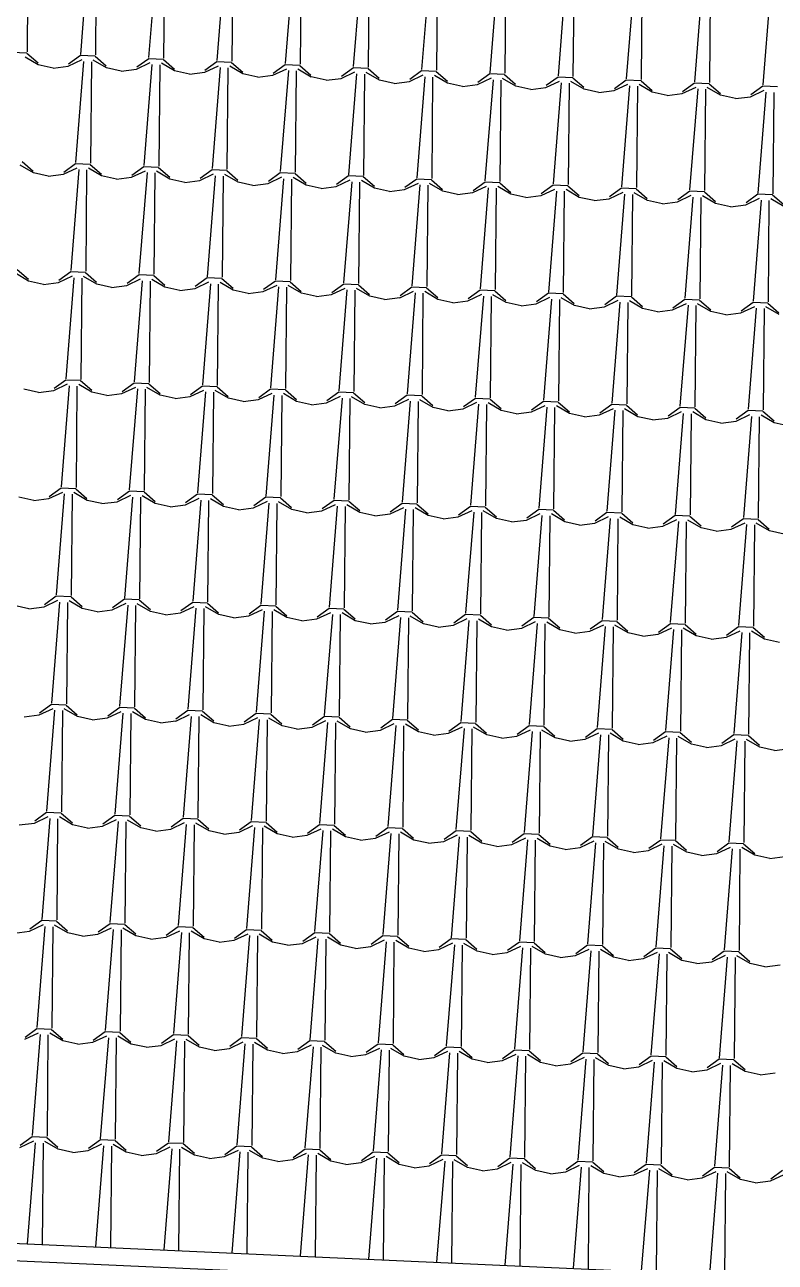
# Model space of a CAD drawing. Extents: x 1037 to 14540, y 1034 to 18285.
# Drawn here: x 8945.7 to 9209.4, y 1618.3 to 2052.8 of the extents above; entities that cross this region are included whole.
import ezdxf

# ---------------------------------------------------------------- set-up
doc = ezdxf.new("R2010")
doc.units = 0
doc.header["$LTSCALE"] = 100
doc.header["$MEASUREMENT"] = 0
doc.layers.get('0').update_dxf_attribs({"color": 240, "linetype": 'CONTINUOUS'})
doc.layers.add('proiezioni', color=252, linetype='CONTINUOUS')
doc.layers.add('retini copertura', color=32, linetype='CONTINUOUS')

# ---------------------------------------------------------------- blocks, each defined once
blk = doc.blocks.new('*X1854')
at = {"color": 0}
for p, q in [((36.0745, 20.775), (36.0711, 20.4193)), ((36.2867, 20.7653), (36.2583, 20.4107)), ((36.3143, 20.7643), (36.3109, 20.4086)), ((36.5264, 20.7546), (36.4981, 20.4)), ((36.554, 20.7535), (36.5506, 20.3978)), ((36.7662, 20.7439), (36.7378, 20.3893)), ((36.7938, 20.7428), (36.7904, 20.3871)), ((37.0059, 20.7332), (36.9776, 20.3786)), ((37.0336, 20.7321), (37.0301, 20.3764)), ((37.2457, 20.7225), (37.2173, 20.3679)), ((37.2733, 20.7214), (37.2699, 20.3656)), ((37.4855, 20.7117), (37.4571, 20.3571)), ((37.5131, 20.7106), (37.5096, 20.3549)), ((37.7252, 20.701), (37.6969, 20.3464)), ((37.7528, 20.6999), (37.7494, 20.3442)), ((37.965, 20.6903), (37.9366, 20.3357)), ((37.9926, 20.6892), (37.9892, 20.3334)), ((38.2047, 20.6796), (38.1764, 20.325)), ((38.2323, 20.6784), (38.2289, 20.3227)), ((38.4445, 20.6688), (38.4161, 20.3142)), ((38.4721, 20.6677), (38.4687, 20.312)), ((38.6842, 20.6581), (38.6559, 20.3035)), ((36.0704, 20.4147), (36.0188, 20.417)), ((36.11, 20.3741), (36.0637, 20.4013)), ((36.0704, 20.4147), (36.1095, 20.3808)), ((36.2155, 20.3694), (36.264, 20.3923)), ((36.2585, 20.4063), (36.2166, 20.376)), ((36.2697, 20.3857), (36.2413, 20.0311)), ((36.3102, 20.4039), (36.2585, 20.4063)), ((36.2973, 20.3847), (36.2939, 20.0289)), ((36.3497, 20.3634), (36.3034, 20.3905)), ((36.3102, 20.404), (36.3493, 20.3701)), ((36.4553, 20.3587), (36.5038, 20.3816)), ((36.4983, 20.3955), (36.4563, 20.3653)), ((36.5499, 20.3932), (36.4983, 20.3955)), ((36.5895, 20.3527), (36.5432, 20.3798)), ((36.5499, 20.3932), (36.589, 20.3593)), ((36.738, 20.3848), (36.6961, 20.3546)), ((36.7897, 20.3825), (36.738, 20.3848)), ((36.7897, 20.3825), (36.8288, 20.3486)), ((36.1623, 20.3625), (36.11, 20.3742)), ((36.1623, 20.3625), (36.2155, 20.3695)), ((36.4021, 20.3518), (36.3497, 20.3634)), ((36.4021, 20.3518), (36.4553, 20.3587)), ((36.5094, 20.375), (36.4811, 20.0204)), ((36.5371, 20.3739), (36.5336, 20.0182)), ((36.6418, 20.3411), (36.5895, 20.3527)), ((36.6418, 20.3411), (36.695, 20.348)), ((36.695, 20.348), (36.7435, 20.3708)), ((36.7492, 20.3643), (36.7208, 20.0097)), ((36.7768, 20.3632), (36.7734, 20.0075)), ((36.8292, 20.3419), (36.783, 20.3691)), ((36.8816, 20.3303), (36.8293, 20.342)), ((36.8816, 20.3303), (36.9348, 20.3373)), ((36.9348, 20.3372), (36.9833, 20.3601)), ((36.9778, 20.3741), (36.9358, 20.3438)), ((36.989, 20.3536), (36.9606, 19.999)), ((37.0295, 20.3718), (36.9778, 20.3741)), ((37.0166, 20.3525), (37.0131, 19.9967)), ((37.069, 20.3312), (37.0227, 20.3583)), ((37.0295, 20.3718), (37.0685, 20.3379)), ((37.1746, 20.3265), (37.2231, 20.3494)), ((37.2175, 20.3634), (37.1756, 20.3331)), ((37.2287, 20.3428), (37.2004, 19.9882)), ((37.2692, 20.361), (37.2176, 20.3634)), ((37.2563, 20.3417), (37.2529, 19.986)), ((37.3088, 20.3205), (37.2625, 20.3476)), ((37.2692, 20.361), (37.3083, 20.3272)), ((37.4143, 20.3158), (37.4628, 20.3387)), ((37.4573, 20.3526), (37.4154, 20.3224)), ((37.509, 20.3503), (37.4573, 20.3526)), ((37.5485, 20.3098), (37.5022, 20.3369)), ((37.509, 20.3503), (37.5481, 20.3164)), ((37.6971, 20.3419), (37.6551, 20.3116)), ((37.7487, 20.3396), (37.6971, 20.3419)), ((37.7487, 20.3396), (37.7878, 20.3057)), ((37.1214, 20.3196), (37.069, 20.3313)), ((37.1214, 20.3196), (37.1745, 20.3265)), ((37.3611, 20.3089), (37.3088, 20.3205)), ((37.3611, 20.3089), (37.4143, 20.3158)), ((37.4685, 20.3321), (37.4401, 19.9775)), ((37.4961, 20.331), (37.4927, 19.9753)), ((37.6009, 20.2982), (37.5485, 20.3098)), ((37.6009, 20.2982), (37.6541, 20.3051)), ((37.6541, 20.305), (37.7026, 20.3279)), ((37.7082, 20.3214), (37.6799, 19.9668)), ((37.7358, 20.3203), (37.7324, 19.9646)), ((37.7883, 20.299), (37.742, 20.3262)), ((37.8406, 20.2874), (37.7883, 20.2991)), ((37.8406, 20.2874), (37.8938, 20.2944)), ((37.8938, 20.2943), (37.9423, 20.3172)), ((37.9368, 20.3312), (37.8949, 20.3009)), ((37.948, 20.3107), (37.9196, 19.9561)), ((37.9885, 20.3289), (37.9368, 20.3312)), ((37.9756, 20.3095), (37.9722, 19.9538)), ((38.028, 20.2883), (37.9818, 20.3154)), ((37.9885, 20.3289), (38.0276, 20.295)), ((38.1336, 20.2836), (38.1821, 20.3065)), ((38.1766, 20.3204), (38.1346, 20.2902)), ((38.1877, 20.2999), (38.1594, 19.9453)), ((38.2283, 20.3181), (38.1766, 20.3204)), ((38.2154, 20.2988), (38.2119, 19.9431)), ((38.2678, 20.2776), (38.2215, 20.3047)), ((38.2283, 20.3181), (38.2673, 20.2843)), ((38.3734, 20.2729), (38.4219, 20.2958)), ((38.4163, 20.3097), (38.3744, 20.2795)), ((38.468, 20.3074), (38.4164, 20.3097)), ((38.5076, 20.2669), (38.4613, 20.294)), ((38.468, 20.3074), (38.5071, 20.2735)), ((38.6561, 20.299), (38.6142, 20.2687)), ((38.7078, 20.2967), (38.6561, 20.299)), ((38.0804, 20.2767), (38.0281, 20.2883)), ((38.0804, 20.2767), (38.1336, 20.2836)), ((38.3202, 20.266), (38.2678, 20.2776)), ((38.3202, 20.266), (38.3733, 20.2729)), ((38.4275, 20.2892), (38.3992, 19.9346)), ((38.4551, 20.2881), (38.4517, 19.9324)), ((38.5599, 20.2552), (38.5076, 20.2669)), ((38.5599, 20.2553), (38.6131, 20.2622)), ((38.6131, 20.2621), (38.6616, 20.285)), ((38.6673, 20.2785), (38.6389, 19.9239)), ((38.6949, 20.2773), (38.6915, 19.9216)), ((36.0534, 20.0351), (36.0925, 20.0012)), ((36.093, 19.9945), (36.0467, 20.0216)), ((36.1453, 19.9829), (36.093, 19.9945)), ((36.1453, 19.9829), (36.1985, 19.9898)), ((36.1985, 19.9898), (36.247, 20.0127)), ((36.2415, 20.0266), (36.1996, 19.9964)), ((36.2527, 20.0061), (36.2243, 19.6515)), ((36.2932, 20.0243), (36.2415, 20.0266)), ((36.2803, 20.005), (36.2769, 19.6493)), ((36.3327, 19.9838), (36.2865, 20.0109)), ((36.2932, 20.0243), (36.3323, 19.9904)), ((36.4383, 19.9791), (36.4868, 20.002)), ((36.4813, 20.0159), (36.4393, 19.9857)), ((36.4925, 19.9954), (36.4641, 19.6408)), ((36.533, 20.0136), (36.4813, 20.0159)), ((36.5201, 19.9943), (36.5166, 19.6386)), ((36.5725, 19.9731), (36.5262, 20.0002)), ((36.533, 20.0136), (36.572, 19.9797)), ((36.6781, 19.9683), (36.7266, 19.9912)), ((36.721, 20.0052), (36.6791, 19.9749)), ((36.7727, 20.0029), (36.721, 20.0052)), ((36.8123, 19.9623), (36.766, 19.9895)), ((36.7727, 20.0029), (36.8118, 19.969)), ((36.9608, 19.9945), (36.9189, 19.9642)), ((37.0125, 19.9921), (36.9608, 19.9945)), ((37.0125, 19.9921), (37.0516, 19.9583)), ((36.3851, 19.9722), (36.3327, 19.9838)), ((36.3851, 19.9722), (36.4383, 19.9791)), ((36.6249, 19.9614), (36.5725, 19.9731)), ((36.6249, 19.9614), (36.678, 19.9684)), ((36.7322, 19.9847), (36.7039, 19.6301)), ((36.7598, 19.9836), (36.7564, 19.6279)), ((36.8646, 19.9507), (36.8123, 19.9624)), ((36.8646, 19.9507), (36.9178, 19.9576)), ((36.9178, 19.9576), (36.9663, 19.9805)), ((36.972, 19.9739), (36.9436, 19.6193)), ((36.9996, 19.9728), (36.9962, 19.6171)), ((37.052, 19.9516), (37.0057, 19.9787)), ((37.1044, 19.94), (37.052, 19.9516)), ((37.1044, 19.94), (37.1576, 19.9469)), ((37.1576, 19.9469), (37.2061, 19.9698)), ((37.2006, 19.9837), (37.1586, 19.9535)), ((37.2117, 19.9632), (37.1834, 19.6086)), ((37.2522, 19.9814), (37.2006, 19.9837)), ((37.2393, 19.9621), (37.2359, 19.6064)), ((37.2918, 19.9409), (37.2455, 19.968)), ((37.2522, 19.9814), (37.2913, 19.9475)), ((37.3973, 19.9362), (37.4458, 19.959)), ((37.4403, 19.973), (37.3984, 19.9428)), ((37.4515, 19.9525), (37.4231, 19.5979)), ((37.492, 19.9707), (37.4403, 19.973)), ((37.4791, 19.9514), (37.4757, 19.5957)), ((37.5315, 19.9301), (37.4853, 19.9573)), ((37.492, 19.9707), (37.5311, 19.9368)), ((37.6371, 19.9254), (37.6856, 19.9483)), ((37.6801, 19.9623), (37.6381, 19.932)), ((37.7318, 19.96), (37.6801, 19.9623)), ((37.7713, 19.9194), (37.725, 19.9465)), ((37.7318, 19.96), (37.7708, 19.9261)), ((37.9198, 19.9516), (37.8779, 19.9213)), ((37.9715, 19.9492), (37.9198, 19.9515)), ((37.9715, 19.9492), (38.0106, 19.9154)), ((37.3441, 19.9293), (37.2918, 19.9409)), ((37.3441, 19.9293), (37.3973, 19.9362)), ((37.5839, 19.9185), (37.5315, 19.9302)), ((37.5839, 19.9185), (37.6371, 19.9255)), ((37.6912, 19.9418), (37.6629, 19.5872)), ((37.7189, 19.9406), (37.7154, 19.5849)), ((37.8237, 19.9078), (37.7713, 19.9195)), ((37.8237, 19.9078), (37.8768, 19.9147)), ((37.8769, 19.9147), (37.9254, 19.9376)), ((37.931, 19.931), (37.9027, 19.5764)), ((37.9586, 19.9299), (37.9552, 19.5742)), ((38.0111, 19.9087), (37.9648, 19.9358)), ((38.0634, 19.8971), (38.0111, 19.9087)), ((38.0634, 19.8971), (38.1166, 19.904)), ((38.1166, 19.904), (38.1651, 19.9269)), ((38.1596, 19.9408), (38.1177, 19.9106)), ((38.1708, 19.9203), (38.1424, 19.5657)), ((38.2113, 19.9385), (38.1596, 19.9408)), ((38.1984, 19.9192), (38.1949, 19.5635)), ((38.2508, 19.898), (38.2045, 19.9251)), ((38.2113, 19.9385), (38.2504, 19.9046)), ((38.3564, 19.8932), (38.4049, 19.9161)), ((38.3994, 19.9301), (38.3574, 19.8998)), ((38.4105, 19.9096), (38.3822, 19.555)), ((38.451, 19.9278), (38.3994, 19.9301)), ((38.4381, 19.9084), (38.4347, 19.5527)), ((38.4906, 19.8872), (38.4443, 19.9144)), ((38.451, 19.9278), (38.4901, 19.8939)), ((38.5961, 19.8825), (38.6446, 19.9054)), ((38.6391, 19.9194), (38.5972, 19.8891)), ((38.6908, 19.9171), (38.6391, 19.9194)), ((38.7303, 19.8765), (38.6841, 19.9036)), ((38.6908, 19.9171), (38.7299, 19.8832)), ((38.3032, 19.8864), (38.2508, 19.898)), ((38.3032, 19.8864), (38.3564, 19.8933)), ((38.5429, 19.8756), (38.4906, 19.8873)), ((38.5429, 19.8756), (38.5961, 19.8825)), ((38.6503, 19.8989), (38.6219, 19.5443)), ((38.6779, 19.8977), (38.6745, 19.542)), ((36.076, 19.6149), (36.0297, 19.642)), ((36.0365, 19.6554), (36.0755, 19.6216)), ((36.2245, 19.647), (36.1826, 19.6168)), ((36.2762, 19.6447), (36.2245, 19.647)), ((36.2762, 19.6447), (36.3153, 19.6108)), ((36.1284, 19.6033), (36.076, 19.6149)), ((36.1283, 19.6033), (36.1815, 19.6102)), ((36.1815, 19.6102), (36.2301, 19.6331)), ((36.2357, 19.6265), (36.2074, 19.2719)), ((36.2633, 19.6254), (36.2599, 19.2697)), ((36.3157, 19.6042), (36.2695, 19.6313)), ((36.3681, 19.5925), (36.3158, 19.6042)), ((36.3681, 19.5926), (36.4213, 19.5995)), ((36.4213, 19.5994), (36.4698, 19.6223)), ((36.4643, 19.6363), (36.4223, 19.606)), ((36.4755, 19.6158), (36.4471, 19.2612)), ((36.516, 19.634), (36.4643, 19.6363)), ((36.5031, 19.6147), (36.4997, 19.259)), ((36.5555, 19.5934), (36.5092, 19.6206)), ((36.516, 19.634), (36.555, 19.6001)), ((36.6611, 19.5887), (36.7096, 19.6116)), ((36.7041, 19.6256), (36.6621, 19.5953)), ((36.7152, 19.605), (36.6869, 19.2504)), ((36.7557, 19.6233), (36.7041, 19.6256)), ((36.7428, 19.604), (36.7394, 19.2482)), ((36.7953, 19.5827), (36.749, 19.6098)), ((36.7557, 19.6233), (36.7948, 19.5894)), ((36.9008, 19.578), (36.9493, 19.6009)), ((36.9438, 19.6148), (36.9019, 19.5846)), ((36.9955, 19.6125), (36.9438, 19.6148)), ((37.035, 19.572), (36.9888, 19.5991)), ((36.9955, 19.6125), (37.0346, 19.5786)), ((37.1836, 19.6041), (37.1416, 19.5739)), ((37.2352, 19.6018), (37.1836, 19.6041)), ((37.2353, 19.6018), (37.2743, 19.5679)), ((36.6079, 19.5818), (36.5555, 19.5935)), ((36.6079, 19.5818), (36.6611, 19.5887)), ((36.8476, 19.5711), (36.7953, 19.5827)), ((36.8476, 19.5711), (36.9008, 19.578)), ((36.955, 19.5943), (36.9266, 19.2397)), ((36.9826, 19.5932), (36.9792, 19.2375)), ((37.0874, 19.5604), (37.035, 19.572)), ((37.0874, 19.5604), (37.1406, 19.5673)), ((37.1406, 19.5673), (37.1891, 19.5901)), ((37.1947, 19.5836), (37.1664, 19.229)), ((37.2224, 19.5825), (37.2189, 19.2268)), ((37.2748, 19.5613), (37.2285, 19.5884)), ((37.3272, 19.5496), (37.2748, 19.5613)), ((37.3271, 19.5496), (37.3803, 19.5566)), ((37.3803, 19.5565), (37.4289, 19.5794)), ((37.4233, 19.5934), (37.3814, 19.5631)), ((37.4345, 19.5729), (37.4061, 19.2183)), ((37.475, 19.5911), (37.4233, 19.5934)), ((37.4621, 19.5718), (37.4587, 19.216)), ((37.5145, 19.5505), (37.4683, 19.5777)), ((37.475, 19.5911), (37.5141, 19.5572)), ((37.6201, 19.5458), (37.6686, 19.5687)), ((37.6631, 19.5827), (37.6212, 19.5524)), ((37.6743, 19.5621), (37.6459, 19.2075)), ((37.7148, 19.5803), (37.6631, 19.5827)), ((37.7019, 19.561), (37.6984, 19.2053)), ((37.7543, 19.5398), (37.708, 19.5669)), ((37.7148, 19.5803), (37.7538, 19.5465)), ((37.8599, 19.5351), (37.9084, 19.558)), ((37.9029, 19.5719), (37.8609, 19.5417)), ((37.9545, 19.5696), (37.9029, 19.5719)), ((37.9941, 19.5291), (37.9478, 19.5562)), ((37.9545, 19.5696), (37.9936, 19.5357)), ((38.1426, 19.5612), (38.1007, 19.5309)), ((38.1943, 19.5589), (38.1426, 19.5612)), ((38.1943, 19.5589), (38.2334, 19.525)), ((37.5669, 19.5389), (37.5146, 19.5506)), ((37.5669, 19.5389), (37.6201, 19.5458)), ((37.8067, 19.5282), (37.7543, 19.5398)), ((37.8067, 19.5282), (37.8599, 19.5351)), ((37.914, 19.5514), (37.8857, 19.1968)), ((37.9416, 19.5503), (37.9382, 19.1946)), ((38.0464, 19.5175), (37.9941, 19.5291)), ((38.0464, 19.5175), (38.0996, 19.5244)), ((38.0996, 19.5243), (38.1481, 19.5472)), ((38.1538, 19.5407), (38.1254, 19.1861)), ((38.1814, 19.5396), (38.178, 19.1838)), ((38.2338, 19.5183), (38.1876, 19.5455)), ((38.2862, 19.5067), (38.2338, 19.5184)), ((38.2862, 19.5067), (38.3394, 19.5137)), ((38.3394, 19.5136), (38.3879, 19.5365)), ((38.3824, 19.5505), (38.3404, 19.5202)), ((38.3935, 19.53), (38.3652, 19.1754)), ((38.4341, 19.5482), (38.3824, 19.5505)), ((38.4212, 19.5288), (38.4177, 19.1731)), ((38.4736, 19.5076), (38.4273, 19.5347)), ((38.4341, 19.5482), (38.4731, 19.5143)), ((38.5791, 19.5029), (38.6277, 19.5258)), ((38.6221, 19.5398), (38.5802, 19.5095)), ((38.6333, 19.5193), (38.6049, 19.1647)), ((38.6738, 19.5374), (38.6221, 19.5397)), ((38.6609, 19.5181), (38.6575, 19.1624)), ((38.7133, 19.4969), (38.6671, 19.524)), ((38.6738, 19.5374), (38.7129, 19.5036)), ((38.526, 19.496), (38.4736, 19.5076)), ((38.5259, 19.496), (38.5791, 19.5029)), ((36.1646, 19.2305), (36.2131, 19.2534)), ((36.2075, 19.2674), (36.1656, 19.2371)), ((36.2592, 19.2651), (36.2076, 19.2674)), ((36.2988, 19.2245), (36.2525, 19.2517)), ((36.2592, 19.2651), (36.2983, 19.2312)), ((36.4473, 19.2567), (36.4054, 19.2264)), ((36.499, 19.2544), (36.4473, 19.2567)), ((36.499, 19.2544), (36.5381, 19.2205)), ((36.1114, 19.2236), (36.059, 19.2353)), ((36.1114, 19.2237), (36.1645, 19.2306)), ((36.2187, 19.2469), (36.1904, 18.8923)), ((36.2463, 19.2458), (36.2429, 18.8901)), ((36.3511, 19.2129), (36.2988, 19.2246)), ((36.3511, 19.2129), (36.4043, 19.2199)), ((36.4043, 19.2198), (36.4528, 19.2427)), ((36.4585, 19.2361), (36.4301, 18.8815)), ((36.4861, 19.2351), (36.4827, 18.8794)), ((36.5385, 19.2138), (36.4923, 19.2409)), ((36.5909, 19.2022), (36.5385, 19.2138)), ((36.5909, 19.2022), (36.6441, 19.2091)), ((36.6441, 19.2091), (36.6926, 19.232)), ((36.6871, 19.246), (36.6451, 19.2157)), ((36.6982, 19.2254), (36.6699, 18.8708)), ((36.7387, 19.2436), (36.6871, 19.2459)), ((36.7259, 19.2243), (36.7224, 18.8686)), ((36.7783, 19.2031), (36.732, 19.2302)), ((36.7387, 19.2436), (36.7778, 19.2098)), ((36.8838, 19.1984), (36.9323, 19.2213)), ((36.9268, 19.2352), (36.8849, 19.205)), ((36.938, 19.2147), (36.9096, 18.8601)), ((36.9785, 19.2329), (36.9268, 19.2352)), ((36.9656, 19.2136), (36.9622, 18.8579)), ((37.018, 19.1924), (36.9718, 19.2195)), ((36.9785, 19.2329), (37.0176, 19.199)), ((37.1236, 19.1876), (37.1721, 19.2105)), ((37.1666, 19.2245), (37.1246, 19.1942)), ((37.1778, 19.204), (37.1494, 18.8494)), ((37.2183, 19.2222), (37.1666, 19.2245)), ((37.2578, 19.1816), (37.2115, 19.2088)), ((37.2183, 19.2222), (37.2573, 19.1883)), ((37.4064, 19.2138), (37.3644, 19.1835)), ((37.458, 19.2115), (37.4064, 19.2138)), ((37.458, 19.2115), (37.4971, 19.1776)), ((36.8306, 19.1915), (36.7783, 19.2031)), ((36.8306, 19.1915), (36.8838, 19.1984)), ((37.0704, 19.1807), (37.0181, 19.1924)), ((37.0704, 19.1807), (37.1236, 19.1877)), ((37.2054, 19.2029), (37.2019, 18.8472)), ((37.3102, 19.17), (37.2578, 19.1817)), ((37.3102, 19.17), (37.3633, 19.1769)), ((37.3634, 19.1769), (37.4119, 19.1998)), ((37.4175, 19.1932), (37.3892, 18.8387)), ((37.4451, 19.1921), (37.4417, 18.8364)), ((37.4976, 19.1709), (37.4513, 19.198)), ((37.5499, 19.1593), (37.4976, 19.1709)), ((37.5499, 19.1593), (37.6031, 19.1662)), ((37.6031, 19.1662), (37.6516, 19.1891)), ((37.6461, 19.203), (37.6042, 19.1728)), ((37.6573, 19.1825), (37.6289, 18.8279)), ((37.6978, 19.2007), (37.6461, 19.203)), ((37.6849, 19.1814), (37.6815, 18.8257)), ((37.7373, 19.1602), (37.6911, 19.1873)), ((37.6978, 19.2007), (37.7369, 19.1668)), ((37.8429, 19.1555), (37.8914, 19.1783)), ((37.8859, 19.1923), (37.8439, 19.1621)), ((37.897, 19.1718), (37.8687, 18.8172)), ((37.9375, 19.19), (37.8859, 19.1923)), ((37.9247, 19.1707), (37.9212, 18.815)), ((37.9771, 19.1494), (37.9308, 19.1766)), ((37.9375, 19.19), (37.9766, 19.1561)), ((38.0826, 19.1447), (38.1311, 19.1676)), ((38.1256, 19.1816), (38.0837, 19.1513)), ((38.1368, 19.1611), (38.1084, 18.8065)), ((38.1773, 19.1793), (38.1256, 19.1816)), ((38.2168, 19.1387), (38.1706, 19.1659)), ((38.1773, 19.1793), (38.2164, 19.1454)), ((38.3654, 19.1709), (38.3234, 19.1406)), ((38.4171, 19.1685), (38.3654, 19.1709)), ((38.4171, 19.1685), (38.4561, 19.1347)), ((37.7897, 19.1486), (37.7373, 19.1602)), ((37.7897, 19.1486), (37.8429, 19.1555)), ((38.0295, 19.1378), (37.9771, 19.1495)), ((38.0294, 19.1378), (38.0826, 19.1448)), ((38.1644, 19.1599), (38.161, 18.8042)), ((38.2692, 19.1271), (38.2169, 19.1387)), ((38.2692, 19.1271), (38.3224, 19.134)), ((38.3224, 19.134), (38.3709, 19.1569)), ((38.3765, 19.1504), (38.3482, 18.7958)), ((38.4042, 19.1492), (38.4007, 18.7935)), ((38.4566, 19.128), (38.4103, 19.1551)), ((38.509, 19.1164), (38.4566, 19.128)), ((38.509, 19.1164), (38.5621, 19.1233)), ((38.5622, 19.1233), (38.6107, 19.1462)), ((38.6052, 19.1601), (38.5632, 19.1299)), ((38.6163, 19.1396), (38.588, 18.785)), ((38.6568, 19.1578), (38.6052, 19.1601)), ((38.6439, 19.1385), (38.6405, 18.7828)), ((38.6964, 19.1173), (38.6501, 19.1444)), ((38.6568, 19.1578), (38.6959, 19.1239)), ((38.7487, 19.1056), (38.6964, 19.1173)), ((36.1476, 18.8509), (36.1961, 18.8738)), ((36.1906, 18.8878), (36.1486, 18.8575)), ((36.2017, 18.8672), (36.1734, 18.5126)), ((36.2422, 18.8855), (36.1906, 18.8878)), ((36.2294, 18.8662), (36.2259, 18.5105)), ((36.2818, 18.8449), (36.2355, 18.8721)), ((36.2422, 18.8855), (36.2813, 18.8516)), ((36.3873, 18.8402), (36.4358, 18.8631)), ((36.4303, 18.8771), (36.3884, 18.8468)), ((36.4415, 18.8565), (36.4131, 18.5019)), ((36.482, 18.8747), (36.4303, 18.8771)), ((36.5215, 18.8342), (36.4753, 18.8613)), ((36.482, 18.8747), (36.5211, 18.8409)), ((36.6701, 18.8663), (36.6281, 18.8361)), ((36.7218, 18.864), (36.6701, 18.8663)), ((36.7218, 18.864), (36.7608, 18.8301)), ((36.0944, 18.844), (36.042, 18.8557)), ((36.0944, 18.844), (36.1476, 18.851)), ((36.3341, 18.8333), (36.2818, 18.8449)), ((36.3341, 18.8333), (36.3873, 18.8402)), ((36.4691, 18.8555), (36.4657, 18.4997)), ((36.5739, 18.8226), (36.5215, 18.8342)), ((36.5739, 18.8226), (36.6271, 18.8295)), ((36.6271, 18.8295), (36.6756, 18.8524)), ((36.6813, 18.8458), (36.6529, 18.4912)), ((36.7089, 18.8447), (36.7054, 18.489)), ((36.7613, 18.8235), (36.715, 18.8506)), ((36.8137, 18.8118), (36.7613, 18.8235)), ((36.8137, 18.8119), (36.8668, 18.8188)), ((36.8669, 18.8187), (36.9154, 18.8416)), ((36.9098, 18.8556), (36.8679, 18.8253)), ((36.921, 18.8351), (36.8927, 18.4805)), ((36.9615, 18.8533), (36.9099, 18.8556)), ((36.9486, 18.834), (36.9452, 18.4783)), ((37.0011, 18.8127), (36.9548, 18.8399)), ((36.9615, 18.8533), (37.0006, 18.8194)), ((37.1066, 18.808), (37.1551, 18.8309)), ((37.1496, 18.8449), (37.1077, 18.8146)), ((37.1608, 18.8244), (37.1324, 18.4698)), ((37.2013, 18.8426), (37.1496, 18.8449)), ((37.1884, 18.8233), (37.185, 18.4675)), ((37.2408, 18.802), (37.1946, 18.8291)), ((37.2013, 18.8426), (37.2404, 18.8087)), ((37.3464, 18.7973), (37.3949, 18.8202)), ((37.3894, 18.8341), (37.3474, 18.8039)), ((37.4005, 18.8136), (37.3722, 18.459)), ((37.441, 18.8318), (37.3894, 18.8341)), ((37.4806, 18.7913), (37.4343, 18.8184)), ((37.441, 18.8318), (37.4801, 18.7979)), ((37.6291, 18.8234), (37.5872, 18.7932)), ((37.6808, 18.8211), (37.6291, 18.8234)), ((37.6808, 18.8211), (37.7199, 18.7872)), ((37.0534, 18.8011), (37.0011, 18.8128)), ((37.0534, 18.8011), (37.1066, 18.808)), ((37.2932, 18.7904), (37.2408, 18.802)), ((37.2932, 18.7904), (37.3464, 18.7973)), ((37.4281, 18.8125), (37.4247, 18.4568)), ((37.5329, 18.7797), (37.4806, 18.7913)), ((37.5329, 18.7797), (37.5861, 18.7866)), ((37.5861, 18.7866), (37.6346, 18.8095)), ((37.6403, 18.8029), (37.6119, 18.4483)), ((37.6679, 18.8018), (37.6645, 18.4461)), ((37.7203, 18.7806), (37.6741, 18.8077)), ((37.7727, 18.7689), (37.7203, 18.7806)), ((37.7727, 18.7689), (37.8259, 18.7759)), ((37.8259, 18.7758), (37.8744, 18.7987)), ((37.8689, 18.8127), (37.8269, 18.7824)), ((37.88, 18.7922), (37.8517, 18.4376)), ((37.9206, 18.8104), (37.8689, 18.8127)), ((37.9077, 18.7911), (37.9042, 18.4353)), ((37.9601, 18.7698), (37.9138, 18.797)), ((37.9206, 18.8104), (37.9596, 18.7765)), ((38.0125, 18.7582), (37.9601, 18.7699)), ((38.0657, 18.7651), (38.1142, 18.788)), ((38.1086, 18.802), (38.0667, 18.7717)), ((38.1198, 18.7815), (38.0915, 18.4269)), ((38.1603, 18.7996), (38.1087, 18.802)), ((38.1474, 18.7803), (38.144, 18.4246)), ((38.1999, 18.7591), (38.1536, 18.7862)), ((38.1603, 18.7997), (38.1994, 18.7658)), ((38.3054, 18.7544), (38.3539, 18.7773)), ((38.3484, 18.7912), (38.3065, 18.761)), ((38.3596, 18.7707), (38.3312, 18.4161)), ((38.4001, 18.7889), (38.3484, 18.7912)), ((38.3872, 18.7696), (38.3838, 18.4139)), ((38.4396, 18.7484), (38.3933, 18.7755)), ((38.4001, 18.7889), (38.4392, 18.755)), ((38.5882, 18.7805), (38.5462, 18.7503)), ((38.6398, 18.7782), (38.5882, 18.7805)), ((38.6398, 18.7782), (38.6789, 18.7443)), ((38.0125, 18.7582), (38.0656, 18.7651)), ((38.2522, 18.7475), (38.1999, 18.7591)), ((38.2522, 18.7475), (38.3054, 18.7544)), ((38.492, 18.7368), (38.4396, 18.7484)), ((38.492, 18.7368), (38.5452, 18.7437)), ((38.5452, 18.7437), (38.5937, 18.7665)), ((38.5993, 18.76), (38.571, 18.4054)), ((38.6269, 18.7589), (38.6235, 18.4031)), ((38.6794, 18.7376), (38.6331, 18.7648)), ((38.7317, 18.726), (38.6794, 18.7377)), ((36.0774, 18.4644), (36.025, 18.476)), ((36.0774, 18.4644), (36.1306, 18.4713)), ((36.1306, 18.4713), (36.1791, 18.4942)), ((36.1736, 18.5082), (36.1316, 18.4779)), ((36.1848, 18.4876), (36.1564, 18.133)), ((36.2253, 18.5058), (36.1736, 18.5082)), ((36.2124, 18.4866), (36.2089, 18.1308)), ((36.2648, 18.4653), (36.2185, 18.4924)), ((36.2253, 18.5058), (36.2643, 18.472)), ((36.3172, 18.4537), (36.2648, 18.4653)), ((36.3703, 18.4606), (36.4189, 18.4835)), ((36.4133, 18.4974), (36.3714, 18.4672)), ((36.4245, 18.4769), (36.3962, 18.1223)), ((36.465, 18.4951), (36.4133, 18.4974)), ((36.4521, 18.4758), (36.4487, 18.1201)), ((36.5046, 18.4546), (36.4583, 18.4817)), ((36.465, 18.4951), (36.5041, 18.4612)), ((36.6101, 18.4499), (36.6586, 18.4727)), ((36.6531, 18.4867), (36.6112, 18.4565)), ((36.6643, 18.4662), (36.6359, 18.1116)), ((36.7048, 18.4844), (36.6531, 18.4867)), ((36.7443, 18.4438), (36.698, 18.471)), ((36.7048, 18.4844), (36.7439, 18.4505)), ((36.8929, 18.476), (36.8509, 18.4457)), ((36.9445, 18.4737), (36.8929, 18.476)), ((36.9445, 18.4737), (36.9836, 18.4398)), ((37.1326, 18.4653), (37.0907, 18.435)), ((37.1843, 18.4629), (37.1326, 18.4652)), ((36.3172, 18.4537), (36.3703, 18.4606)), ((36.5569, 18.4429), (36.5046, 18.4546)), ((36.5569, 18.443), (36.6101, 18.4499)), ((36.6919, 18.4651), (36.6885, 18.1094)), ((36.7967, 18.4322), (36.7443, 18.4439)), ((36.7967, 18.4322), (36.8499, 18.4391)), ((36.8499, 18.4391), (36.8984, 18.462)), ((36.904, 18.4555), (36.8757, 18.1009)), ((36.9316, 18.4544), (36.9282, 18.0987)), ((36.9841, 18.4331), (36.9378, 18.4602)), ((37.0364, 18.4215), (36.9841, 18.4331)), ((37.0364, 18.4215), (37.0896, 18.4284)), ((37.0896, 18.4284), (37.1381, 18.4513)), ((37.1438, 18.4447), (37.1154, 18.0901)), ((37.1714, 18.4436), (37.168, 18.0879)), ((37.2238, 18.4224), (37.1776, 18.4495)), ((37.1843, 18.4629), (37.2234, 18.4291)), ((37.2762, 18.4108), (37.2238, 18.4224)), ((37.3294, 18.4177), (37.3779, 18.4406)), ((37.3724, 18.4545), (37.3304, 18.4243)), ((37.3835, 18.434), (37.3552, 18.0794)), ((37.4241, 18.4522), (37.3724, 18.4545)), ((37.4112, 18.4329), (37.4077, 18.0772)), ((37.4636, 18.4117), (37.4173, 18.4388)), ((37.4241, 18.4522), (37.4631, 18.4183)), ((37.5691, 18.4069), (37.6177, 18.4298)), ((37.6121, 18.4438), (37.5702, 18.4135)), ((37.6233, 18.4233), (37.595, 18.0687)), ((37.6638, 18.4415), (37.6121, 18.4438)), ((37.6509, 18.4222), (37.6475, 18.0665)), ((37.7034, 18.4009), (37.6571, 18.4281)), ((37.6638, 18.4415), (37.7029, 18.4076)), ((37.8519, 18.4331), (37.81, 18.4028)), ((37.9036, 18.4308), (37.8519, 18.4331)), ((37.9036, 18.4308), (37.9427, 18.3969)), ((38.0917, 18.4223), (38.0497, 18.3921)), ((38.1433, 18.42), (38.0917, 18.4223)), ((37.2762, 18.4108), (37.3294, 18.4177)), ((37.516, 18.4), (37.4636, 18.4117)), ((37.516, 18.4), (37.5691, 18.407)), ((37.7557, 18.3893), (37.7034, 18.401)), ((37.7557, 18.3893), (37.8089, 18.3962)), ((37.8089, 18.3962), (37.8574, 18.4191)), ((37.8631, 18.4126), (37.8347, 18.058)), ((37.8907, 18.4114), (37.8873, 18.0557)), ((37.9431, 18.3902), (37.8968, 18.4173)), ((37.9955, 18.3786), (37.9431, 18.3902)), ((37.9955, 18.3786), (38.0487, 18.3855)), ((38.0487, 18.3855), (38.0972, 18.4084)), ((38.1028, 18.4018), (38.0745, 18.0472)), ((38.1304, 18.4007), (38.127, 18.045)), ((38.1829, 18.3795), (38.1366, 18.4066)), ((38.1433, 18.42), (38.1824, 18.3861)), ((38.2352, 18.3679), (38.1829, 18.3795)), ((38.2884, 18.3748), (38.3369, 18.3976)), ((38.3314, 18.4116), (38.2895, 18.3814)), ((38.3426, 18.3911), (38.3142, 18.0365)), ((38.3831, 18.4093), (38.3314, 18.4116)), ((38.3702, 18.39), (38.3668, 18.0343)), ((38.4226, 18.3688), (38.3764, 18.3959)), ((38.3831, 18.4093), (38.4222, 18.3754)), ((38.5282, 18.364), (38.5767, 18.3869)), ((38.5712, 18.4009), (38.5292, 18.3706)), ((38.5823, 18.3804), (38.554, 18.0258)), ((38.6229, 18.3986), (38.5712, 18.4009)), ((38.61, 18.3792), (38.6065, 18.0235)), ((38.6624, 18.358), (38.6161, 18.3852)), ((38.6229, 18.3986), (38.6619, 18.3647)), ((38.2352, 18.3679), (38.2884, 18.3748)), ((38.475, 18.3571), (38.4226, 18.3688)), ((38.475, 18.3571), (38.5282, 18.3641)), ((38.7148, 18.3464), (38.6624, 18.358)), ((36.1566, 18.1285), (36.1147, 18.0983)), ((36.2083, 18.1262), (36.1566, 18.1285)), ((36.2083, 18.1262), (36.2473, 18.0923)), ((36.3964, 18.1178), (36.3544, 18.0876)), ((36.448, 18.1155), (36.3964, 18.1178)), ((36.0604, 18.0848), (36.1136, 18.0917)), ((36.1136, 18.0917), (36.1621, 18.1146)), ((36.1678, 18.108), (36.1394, 17.7534)), ((36.1954, 18.1069), (36.192, 17.7512)), ((36.2478, 18.0857), (36.2015, 18.1128)), ((36.3002, 18.0741), (36.2478, 18.0857)), ((36.3002, 18.0741), (36.3534, 18.081)), ((36.3534, 18.081), (36.4019, 18.1038)), ((36.4075, 18.0973), (36.3792, 17.7427)), ((36.4351, 18.0962), (36.4317, 17.7405)), ((36.4876, 18.075), (36.4413, 18.1021)), ((36.448, 18.1155), (36.4871, 18.0816)), ((36.5399, 18.0633), (36.4876, 18.075)), ((36.5931, 18.0702), (36.6416, 18.0931)), ((36.6361, 18.1071), (36.5942, 18.0768)), ((36.6473, 18.0866), (36.6189, 17.732)), ((36.6878, 18.1048), (36.6361, 18.1071)), ((36.6749, 18.0855), (36.6715, 17.7298)), ((36.7273, 18.0642), (36.6811, 18.0914)), ((36.6878, 18.1048), (36.7269, 18.0709)), ((36.8329, 18.0595), (36.8814, 18.0824)), ((36.8759, 18.0964), (36.8339, 18.0661)), ((36.887, 18.0758), (36.8587, 17.7212)), ((36.9275, 18.094), (36.8759, 18.0964)), ((36.9147, 18.0747), (36.9112, 17.719)), ((36.9671, 18.0535), (36.9208, 18.0806)), ((36.9275, 18.094), (36.9666, 18.0602)), ((37.1156, 18.0856), (37.0737, 18.0554)), ((37.1673, 18.0833), (37.1156, 18.0856)), ((37.1673, 18.0833), (37.2064, 18.0494)), ((37.3554, 18.0749), (37.3135, 18.0446)), ((37.4071, 18.0726), (37.3554, 18.0749)), ((36.5399, 18.0633), (36.5931, 18.0703)), ((36.7797, 18.0526), (36.7273, 18.0642)), ((36.7797, 18.0526), (36.8329, 18.0595)), ((37.0195, 18.0419), (36.9671, 18.0535)), ((37.0194, 18.0419), (37.0726, 18.0488)), ((37.0726, 18.0488), (37.1211, 18.0717)), ((37.1268, 18.0651), (37.0984, 17.7105)), ((37.1544, 18.064), (37.151, 17.7083)), ((37.2069, 18.0428), (37.1606, 18.0699)), ((37.2592, 18.0311), (37.2069, 18.0428)), ((37.2592, 18.0311), (37.3124, 18.0381)), ((37.3124, 18.038), (37.3609, 18.0609)), ((37.3666, 18.0544), (37.3382, 17.6998)), ((37.3942, 18.0533), (37.3908, 17.6976)), ((37.4466, 18.032), (37.4003, 18.0592)), ((37.4071, 18.0726), (37.4461, 18.0387)), ((37.499, 18.0204), (37.4466, 18.0321)), ((37.5522, 18.0273), (37.6007, 18.0502)), ((37.5952, 18.0642), (37.5532, 18.0339)), ((37.6063, 18.0437), (37.578, 17.6891)), ((37.6468, 18.0619), (37.5952, 18.0642)), ((37.6339, 18.0425), (37.6305, 17.6868)), ((37.6864, 18.0213), (37.6401, 18.0484)), ((37.6468, 18.0619), (37.6859, 18.028)), ((37.7919, 18.0166), (37.8404, 18.0395)), ((37.8349, 18.0535), (37.793, 18.0232)), ((37.8461, 18.0329), (37.8177, 17.6783)), ((37.8866, 18.0511), (37.8349, 18.0534)), ((37.8737, 18.0318), (37.8703, 17.6761)), ((37.9261, 18.0106), (37.8799, 18.0377)), ((37.8866, 18.0511), (37.9257, 18.0173)), ((38.0747, 18.0427), (38.0327, 18.0125)), ((38.1264, 18.0404), (38.0747, 18.0427)), ((38.1264, 18.0404), (38.1654, 18.0065)), ((38.3144, 18.032), (38.2725, 18.0017)), ((38.3661, 18.0297), (38.3144, 18.032)), ((37.499, 18.0204), (37.5522, 18.0273)), ((37.7387, 18.0097), (37.6864, 18.0213)), ((37.7387, 18.0097), (37.7919, 18.0166)), ((37.9785, 17.999), (37.9261, 18.0106)), ((37.9785, 17.999), (38.0317, 18.0059)), ((38.0317, 18.0059), (38.0802, 18.0288)), ((38.0858, 18.0222), (38.0575, 17.6676)), ((38.1135, 18.0211), (38.11, 17.6654)), ((38.1659, 17.9999), (38.1196, 18.027)), ((38.2183, 17.9882), (38.1659, 17.9999)), ((38.2182, 17.9882), (38.2714, 17.9952)), ((38.2714, 17.9951), (38.3199, 18.018)), ((38.3256, 18.0115), (38.2972, 17.6569)), ((38.3532, 18.0103), (38.3498, 17.6546)), ((38.4056, 17.9891), (38.3594, 18.0163)), ((38.3661, 18.0297), (38.4052, 17.9958)), ((38.458, 17.9775), (38.4057, 17.9892)), ((38.5112, 17.9844), (38.5597, 18.0073)), ((38.5542, 18.0213), (38.5123, 17.991)), ((38.5654, 18.0008), (38.537, 17.6462)), ((38.6059, 18.019), (38.5542, 18.0213)), ((38.593, 17.9996), (38.5895, 17.6439)), ((38.6454, 17.9784), (38.5991, 18.0055)), ((38.6059, 18.019), (38.6449, 17.9851)), ((38.458, 17.9775), (38.5112, 17.9844)), ((38.6978, 17.9668), (38.6454, 17.9784)), ((38.6978, 17.9668), (38.751, 17.9737)), ((36.0966, 17.7121), (36.1451, 17.735)), ((36.1396, 17.7489), (36.0977, 17.7187)), ((36.1508, 17.7284), (36.1224, 17.3738)), ((36.1913, 17.7466), (36.1396, 17.7489)), ((36.1784, 17.7273), (36.175, 17.3716)), ((36.2308, 17.7061), (36.1846, 17.7332)), ((36.1913, 17.7466), (36.2304, 17.7127)), ((36.3794, 17.7382), (36.3374, 17.7079)), ((36.431, 17.7359), (36.3794, 17.7382)), ((36.431, 17.7359), (36.4701, 17.702)), ((36.6191, 17.7275), (36.5772, 17.6972)), ((36.6708, 17.7252), (36.6191, 17.7275)), ((36.0434, 17.7052), (36.0966, 17.7121)), ((36.2832, 17.6944), (36.2308, 17.7061)), ((36.2832, 17.6944), (36.3364, 17.7014)), ((36.3364, 17.7013), (36.3849, 17.7242)), ((36.3905, 17.7177), (36.3622, 17.3631)), ((36.4182, 17.7166), (36.4147, 17.3609)), ((36.4706, 17.6953), (36.4243, 17.7225)), ((36.5229, 17.6837), (36.4706, 17.6953)), ((36.5229, 17.6837), (36.5761, 17.6906)), ((36.5761, 17.6906), (36.6246, 17.7135)), ((36.6303, 17.7069), (36.6019, 17.3523)), ((36.6579, 17.7059), (36.6545, 17.3501)), ((36.7103, 17.6846), (36.6641, 17.7117)), ((36.6708, 17.7252), (36.7099, 17.6913)), ((36.7627, 17.673), (36.7103, 17.6846)), ((36.8159, 17.6799), (36.8644, 17.7028)), ((36.8589, 17.7167), (36.8169, 17.6865)), ((36.8701, 17.6962), (36.8417, 17.3416)), ((36.9106, 17.7144), (36.8589, 17.7167)), ((36.8977, 17.6951), (36.8942, 17.3394)), ((36.9501, 17.6739), (36.9038, 17.701)), ((36.9106, 17.7144), (36.9496, 17.6805)), ((37.0557, 17.6692), (37.1042, 17.692)), ((37.0987, 17.706), (37.0567, 17.6758)), ((37.1098, 17.6855), (37.0815, 17.3309)), ((37.1503, 17.7037), (37.0987, 17.706)), ((37.1374, 17.6844), (37.134, 17.3287)), ((37.1899, 17.6631), (37.1436, 17.6903)), ((37.1503, 17.7037), (37.1894, 17.6698)), ((37.3384, 17.6953), (37.2965, 17.665)), ((37.3901, 17.693), (37.3384, 17.6953)), ((37.3901, 17.693), (37.4292, 17.6591)), ((37.5782, 17.6846), (37.5362, 17.6543)), ((37.6298, 17.6822), (37.5782, 17.6846)), ((36.7627, 17.673), (36.8159, 17.6799)), ((37.0025, 17.6622), (36.9501, 17.6739)), ((37.0025, 17.6623), (37.0556, 17.6692)), ((37.2422, 17.6515), (37.1899, 17.6632)), ((37.2422, 17.6515), (37.2954, 17.6584)), ((37.2954, 17.6584), (37.3439, 17.6813)), ((37.3496, 17.6748), (37.3212, 17.3202)), ((37.3772, 17.6737), (37.3738, 17.3179)), ((37.4296, 17.6524), (37.3834, 17.6796)), ((37.482, 17.6408), (37.4296, 17.6524)), ((37.482, 17.6408), (37.5352, 17.6477)), ((37.5352, 17.6477), (37.5837, 17.6706)), ((37.5893, 17.664), (37.561, 17.3094)), ((37.617, 17.6629), (37.6135, 17.3072)), ((37.6694, 17.6417), (37.6231, 17.6688)), ((37.6298, 17.6822), (37.6689, 17.6484)), ((37.7217, 17.6301), (37.6694, 17.6417)), ((37.7749, 17.637), (37.8234, 17.6599)), ((37.8179, 17.6738), (37.776, 17.6436)), ((37.8291, 17.6533), (37.8007, 17.2987)), ((37.8696, 17.6715), (37.8179, 17.6738)), ((37.8567, 17.6522), (37.8533, 17.2965)), ((37.9091, 17.631), (37.8629, 17.6581)), ((37.8696, 17.6715), (37.9087, 17.6376)), ((38.0147, 17.6262), (38.0632, 17.6491)), ((38.0577, 17.6631), (38.0157, 17.6328)), ((38.0688, 17.6426), (38.0405, 17.288)), ((38.1094, 17.6608), (38.0577, 17.6631)), ((38.0965, 17.6415), (38.093, 17.2857)), ((38.1489, 17.6202), (38.1026, 17.6474)), ((38.1094, 17.6608), (38.1484, 17.6269)), ((38.2975, 17.6524), (38.2555, 17.6221)), ((38.3491, 17.6501), (38.2975, 17.6524)), ((38.3491, 17.6501), (38.3882, 17.6162)), ((38.5372, 17.6416), (38.4953, 17.6114)), ((38.5889, 17.6393), (38.5372, 17.6416)), ((37.7217, 17.6301), (37.7749, 17.637)), ((37.9615, 17.6193), (37.9091, 17.631)), ((37.9615, 17.6193), (38.0147, 17.6263)), ((38.2013, 17.6086), (38.1489, 17.6203)), ((38.2013, 17.6086), (38.2544, 17.6155)), ((38.2545, 17.6155), (38.303, 17.6384)), ((38.3086, 17.6319), (38.2803, 17.2773)), ((38.3362, 17.6307), (38.3328, 17.275)), ((38.3887, 17.6095), (38.3424, 17.6366)), ((38.441, 17.5979), (38.3887, 17.6095)), ((38.441, 17.5979), (38.4942, 17.6048)), ((38.4942, 17.6048), (38.5427, 17.6277)), ((38.5484, 17.6212), (38.52, 17.2666)), ((38.576, 17.62), (38.5726, 17.2643)), ((38.6284, 17.5988), (38.5822, 17.6259)), ((38.5889, 17.6393), (38.628, 17.6055)), ((38.6808, 17.5872), (38.6284, 17.5988)), ((38.6808, 17.5872), (38.734, 17.5941)), ((36.0796, 17.3324), (36.1281, 17.3553)), ((36.1226, 17.3693), (36.0807, 17.339)), ((36.1338, 17.3488), (36.1054, 16.9942)), ((36.1743, 17.367), (36.1226, 17.3693)), ((36.1614, 17.3477), (36.158, 16.992)), ((36.2138, 17.3264), (36.1676, 17.3536)), ((36.1743, 17.367), (36.2134, 17.3331)), ((36.3194, 17.3217), (36.3679, 17.3446)), ((36.3624, 17.3586), (36.3204, 17.3283)), ((36.3736, 17.338), (36.3452, 16.9834)), ((36.4141, 17.3563), (36.3624, 17.3586)), ((36.4012, 17.337), (36.3977, 16.9813)), ((36.4536, 17.3157), (36.4073, 17.3428)), ((36.4141, 17.3563), (36.4531, 17.3224)), ((36.6021, 17.3478), (36.5602, 17.3176)), ((36.6538, 17.3455), (36.6022, 17.3478)), ((36.6538, 17.3455), (36.6929, 17.3116)), ((36.8419, 17.3371), (36.8, 17.3069)), ((36.8936, 17.3348), (36.8419, 17.3371)), ((36.0264, 17.3255), (36.0796, 17.3325)), ((36.2662, 17.3148), (36.2138, 17.3264)), ((36.2662, 17.3148), (36.3194, 17.3217)), ((36.506, 17.3041), (36.4536, 17.3157)), ((36.506, 17.3041), (36.5591, 17.311)), ((36.5592, 17.311), (36.6077, 17.3339)), ((36.6133, 17.3273), (36.585, 16.9727)), ((36.6409, 17.3262), (36.6375, 16.9705)), ((36.6934, 17.305), (36.6471, 17.3321)), ((36.7457, 17.2933), (36.6934, 17.305)), ((36.7457, 17.2934), (36.7989, 17.3003)), ((36.7989, 17.3003), (36.8474, 17.3232)), ((36.8531, 17.3166), (36.8247, 16.962)), ((36.8807, 17.3155), (36.8773, 16.9598)), ((36.9331, 17.2943), (36.8869, 17.3214)), ((36.8936, 17.3348), (36.9327, 17.3009)), ((36.9855, 17.2826), (36.9331, 17.2943)), ((37.0387, 17.2895), (37.0872, 17.3124)), ((37.0817, 17.3264), (37.0397, 17.2961)), ((37.0928, 17.3059), (37.0645, 16.9513)), ((37.1333, 17.3241), (37.0817, 17.3264)), ((37.1205, 17.3048), (37.117, 16.9491)), ((37.1729, 17.2835), (37.1266, 17.3107)), ((37.1333, 17.3241), (37.1724, 17.2902)), ((37.2784, 17.2788), (37.3269, 17.3017)), ((37.3214, 17.3157), (37.2795, 17.2854)), ((37.3326, 17.2952), (37.3042, 16.9406)), ((37.3731, 17.3134), (37.3214, 17.3157)), ((37.3602, 17.294), (37.3568, 16.9383)), ((37.4126, 17.2728), (37.3664, 17.2999)), ((37.3731, 17.3134), (37.4122, 17.2795)), ((37.5612, 17.3049), (37.5192, 17.2747)), ((37.6129, 17.3026), (37.5612, 17.3049)), ((37.6129, 17.3026), (37.6519, 17.2687)), ((37.8009, 17.2942), (37.759, 17.264)), ((37.8526, 17.2919), (37.801, 17.2942)), ((36.9855, 17.2826), (37.0387, 17.2896)), ((37.2252, 17.2719), (37.1729, 17.2835)), ((37.2252, 17.2719), (37.2784, 17.2788)), ((37.465, 17.2612), (37.4126, 17.2728)), ((37.465, 17.2612), (37.5182, 17.2681)), ((37.5182, 17.2681), (37.5667, 17.291)), ((37.5723, 17.2844), (37.544, 16.9298)), ((37.6, 17.2833), (37.5965, 16.9276)), ((37.6524, 17.2621), (37.6061, 17.2892)), ((37.7048, 17.2504), (37.6524, 17.2621)), ((37.7048, 17.2504), (37.7579, 17.2574)), ((37.758, 17.2574), (37.8065, 17.2802)), ((37.8121, 17.2737), (37.7838, 16.9191)), ((37.8397, 17.2726), (37.8363, 16.9169)), ((37.8922, 17.2513), (37.8459, 17.2785)), ((37.8526, 17.2919), (37.8917, 17.258)), ((37.9445, 17.2397), (37.8922, 17.2514)), ((37.9977, 17.2466), (38.0462, 17.2695)), ((38.0407, 17.2835), (37.9988, 17.2532)), ((38.0519, 17.263), (38.0235, 16.9084)), ((38.0924, 17.2812), (38.0407, 17.2835)), ((38.0795, 17.2618), (38.0761, 16.9061)), ((38.1319, 17.2406), (38.0857, 17.2678)), ((38.0924, 17.2812), (38.1315, 17.2473)), ((38.2375, 17.2359), (38.286, 17.2588)), ((38.2805, 17.2728), (38.2385, 17.2425)), ((38.2916, 17.2523), (38.2633, 16.8977)), ((38.3321, 17.2704), (38.2805, 17.2728)), ((38.3192, 17.2511), (38.3158, 16.8954)), ((38.3717, 17.2299), (38.3254, 17.257)), ((38.3321, 17.2704), (38.3712, 17.2366)), ((38.5202, 17.262), (38.4783, 17.2318)), ((38.5719, 17.2597), (38.5202, 17.262)), ((38.5719, 17.2597), (38.611, 17.2258)), ((37.9445, 17.2397), (37.9977, 17.2466)), ((38.1843, 17.229), (38.1319, 17.2406)), ((38.1843, 17.229), (38.2375, 17.2359)), ((38.424, 17.2183), (38.3717, 17.2299)), ((38.424, 17.2183), (38.4772, 17.2252)), ((38.4772, 17.2252), (38.5257, 17.2481)), ((38.5314, 17.2415), (38.503, 16.8869)), ((38.559, 17.2404), (38.5556, 16.8847)), ((38.6114, 17.2192), (38.5652, 17.2463)), ((38.6638, 17.2075), (38.6114, 17.2192)), ((38.6638, 17.2075), (38.717, 17.2145)), ((36.1056, 16.9897), (36.0637, 16.9594)), ((36.1573, 16.9874), (36.1056, 16.9897)), ((36.0626, 16.9528), (36.1112, 16.9757)), ((36.1168, 16.9691), (36.0885, 16.6145)), ((36.1444, 16.9681), (36.141, 16.6124)), ((36.1969, 16.9468), (36.1506, 16.9739)), ((36.1573, 16.9874), (36.1964, 16.9535)), ((36.2492, 16.9352), (36.1969, 16.9468)), ((36.3024, 16.9421), (36.3509, 16.965)), ((36.3454, 16.979), (36.3035, 16.9487)), ((36.3566, 16.9584), (36.3282, 16.6038)), ((36.3971, 16.9766), (36.3454, 16.979)), ((36.3842, 16.9574), (36.3808, 16.6016)), ((36.4366, 16.9361), (36.3903, 16.9632)), ((36.3971, 16.9766), (36.4361, 16.9428)), ((36.5422, 16.9314), (36.5907, 16.9543)), ((36.5852, 16.9682), (36.5432, 16.938)), ((36.5963, 16.9477), (36.568, 16.5931)), ((36.6368, 16.9659), (36.5852, 16.9682)), ((36.624, 16.9466), (36.6205, 16.5909)), ((36.6764, 16.9254), (36.6301, 16.9525)), ((36.6368, 16.9659), (36.6759, 16.932)), ((36.8249, 16.9575), (36.783, 16.9272)), ((36.8766, 16.9552), (36.8249, 16.9575)), ((36.8766, 16.9552), (36.9157, 16.9213)), ((37.0647, 16.9468), (37.0227, 16.9165)), ((37.1164, 16.9445), (37.0647, 16.9468)), ((36.2492, 16.9352), (36.3024, 16.9421)), ((36.489, 16.9245), (36.4366, 16.9361)), ((36.489, 16.9245), (36.5422, 16.9314)), ((36.7287, 16.9137), (36.6764, 16.9254)), ((36.7287, 16.9137), (36.7819, 16.9207)), ((36.7819, 16.9206), (36.8304, 16.9435)), ((36.8361, 16.937), (36.8077, 16.5824)), ((36.8637, 16.9359), (36.8603, 16.5802)), ((36.9161, 16.9146), (36.8699, 16.9418)), ((36.9685, 16.903), (36.9161, 16.9146)), ((36.9685, 16.903), (37.0217, 16.9099)), ((37.0217, 16.9099), (37.0702, 16.9328)), ((37.0758, 16.9263), (37.0475, 16.5717)), ((37.1035, 16.9252), (37.1, 16.5694)), ((37.1559, 16.9039), (37.1096, 16.931)), ((37.1164, 16.9445), (37.1554, 16.9106)), ((37.2083, 16.8923), (37.1559, 16.9039)), ((37.2614, 16.8992), (37.31, 16.9221)), ((37.3044, 16.936), (37.2625, 16.9058)), ((37.3156, 16.9155), (37.2873, 16.5609)), ((37.3561, 16.9337), (37.3044, 16.936)), ((37.3432, 16.9144), (37.3398, 16.5587)), ((37.3957, 16.8932), (37.3494, 16.9203)), ((37.3561, 16.9337), (37.3952, 16.8998)), ((37.5012, 16.8885), (37.5497, 16.9114)), ((37.5442, 16.9253), (37.5023, 16.8951)), ((37.5554, 16.9048), (37.527, 16.5502)), ((37.5959, 16.923), (37.5442, 16.9253)), ((37.583, 16.9037), (37.5796, 16.548)), ((37.6354, 16.8825), (37.5891, 16.9096)), ((37.5959, 16.923), (37.6349, 16.8891)), ((37.784, 16.9146), (37.742, 16.8843)), ((37.8356, 16.9123), (37.784, 16.9146)), ((37.8356, 16.9123), (37.8747, 16.8784)), ((38.0237, 16.9039), (37.9818, 16.8736)), ((38.0754, 16.9015), (38.0237, 16.9039)), ((38.0754, 16.9015), (38.1145, 16.8677)), ((37.2083, 16.8923), (37.2614, 16.8992)), ((37.448, 16.8815), (37.3957, 16.8932)), ((37.448, 16.8815), (37.5012, 16.8885)), ((37.6878, 16.8708), (37.6354, 16.8825)), ((37.6878, 16.8708), (37.741, 16.8777)), ((37.741, 16.8777), (37.7895, 16.9006)), ((37.7951, 16.8941), (37.7668, 16.5395)), ((37.8227, 16.893), (37.8193, 16.5372)), ((37.8752, 16.8717), (37.8289, 16.8989)), ((37.9275, 16.8601), (37.8752, 16.8717)), ((37.9275, 16.8601), (37.9807, 16.867)), ((37.9807, 16.867), (38.0292, 16.8899)), ((38.0349, 16.8834), (38.0065, 16.5288)), ((38.0625, 16.8822), (38.0591, 16.5265)), ((38.1149, 16.861), (38.0687, 16.8881)), ((38.1673, 16.8494), (38.1149, 16.861)), ((38.2205, 16.8563), (38.269, 16.8792)), ((38.2635, 16.8931), (38.2215, 16.8629)), ((38.2746, 16.8726), (38.2463, 16.518)), ((38.3152, 16.8908), (38.2635, 16.8931)), ((38.3023, 16.8715), (38.2988, 16.5158)), ((38.3547, 16.8503), (38.3084, 16.8774)), ((38.3152, 16.8908), (38.3542, 16.8569)), ((38.4602, 16.8456), (38.5088, 16.8684)), ((38.5032, 16.8824), (38.4613, 16.8521)), ((38.5144, 16.8619), (38.486, 16.5073)), ((38.5549, 16.8801), (38.5032, 16.8824)), ((38.542, 16.8608), (38.5386, 16.505)), ((38.5945, 16.8395), (38.5482, 16.8667)), ((38.5549, 16.8801), (38.594, 16.8462)), ((38.1673, 16.8494), (38.2205, 16.8563)), ((38.4071, 16.8386), (38.3547, 16.8503)), ((38.4071, 16.8386), (38.4602, 16.8456)), ((38.6468, 16.8279), (38.5945, 16.8396)), ((38.6468, 16.8279), (38.7, 16.8348)), ((36.0887, 16.6101), (36.0467, 16.5798)), ((36.1403, 16.6077), (36.0887, 16.6101)), ((36.1403, 16.6077), (36.1794, 16.5739)), ((36.3284, 16.5993), (36.2865, 16.5691)), ((36.3801, 16.597), (36.3284, 16.5993)), ((36.3801, 16.597), (36.4192, 16.5631)), ((36.0457, 16.5732), (36.0942, 16.5961)), ((36.0998, 16.5895), (36.0715, 16.2349)), ((36.1275, 16.5885), (36.124, 16.2327)), ((36.1799, 16.5672), (36.1336, 16.5943)), ((36.2322, 16.5556), (36.1799, 16.5672)), ((36.2322, 16.5556), (36.2854, 16.5625)), ((36.2854, 16.5625), (36.3339, 16.5854)), ((36.3396, 16.5788), (36.3112, 16.2242)), ((36.3672, 16.5777), (36.3638, 16.222)), ((36.4196, 16.5565), (36.3734, 16.5836)), ((36.472, 16.5448), (36.4196, 16.5565)), ((36.5252, 16.5518), (36.5737, 16.5746)), ((36.5682, 16.5886), (36.5262, 16.5583)), ((36.5793, 16.5681), (36.551, 16.2135)), ((36.6198, 16.5863), (36.5682, 16.5886)), ((36.607, 16.567), (36.6035, 16.2113)), ((36.6594, 16.5457), (36.6131, 16.5729)), ((36.6198, 16.5863), (36.6589, 16.5524)), ((36.7649, 16.541), (36.8134, 16.5639)), ((36.8079, 16.5779), (36.766, 16.5476)), ((36.8191, 16.5574), (36.7907, 16.2028)), ((36.8596, 16.5756), (36.8079, 16.5779)), ((36.8467, 16.5563), (36.8433, 16.2006)), ((36.8992, 16.535), (36.8529, 16.5621)), ((36.8596, 16.5756), (36.8987, 16.5417)), ((37.0477, 16.5672), (37.0058, 16.5369)), ((37.0994, 16.5648), (37.0477, 16.5671)), ((37.0994, 16.5648), (37.1384, 16.531)), ((37.2875, 16.5564), (37.2455, 16.5262)), ((37.3391, 16.5541), (37.2875, 16.5564)), ((37.3391, 16.5541), (37.3782, 16.5202)), ((36.472, 16.5448), (36.5252, 16.5518)), ((36.7117, 16.5341), (36.6594, 16.5457)), ((36.7117, 16.5341), (36.7649, 16.541)), ((36.9515, 16.5234), (36.8992, 16.535)), ((36.9515, 16.5234), (37.0047, 16.5303)), ((37.0047, 16.5303), (37.0532, 16.5532)), ((37.0589, 16.5466), (37.0305, 16.192)), ((37.0865, 16.5455), (37.0831, 16.1898)), ((37.1389, 16.5243), (37.0926, 16.5514)), ((37.1913, 16.5126), (37.1389, 16.5243)), ((37.1913, 16.5127), (37.2445, 16.5196)), ((37.2445, 16.5196), (37.293, 16.5425)), ((37.2986, 16.5359), (37.2703, 16.1813)), ((37.3262, 16.5348), (37.3228, 16.1791)), ((37.3787, 16.5136), (37.3324, 16.5407)), ((37.431, 16.5019), (37.3787, 16.5136)), ((37.4842, 16.5088), (37.5327, 16.5317)), ((37.5272, 16.5457), (37.4853, 16.5154)), ((37.5384, 16.5252), (37.51, 16.1706)), ((37.5789, 16.5434), (37.5272, 16.5457)), ((37.566, 16.5241), (37.5626, 16.1684)), ((37.6184, 16.5028), (37.5722, 16.53)), ((37.5789, 16.5434), (37.618, 16.5095)), ((37.724, 16.4981), (37.7725, 16.521)), ((37.767, 16.535), (37.725, 16.5047)), ((37.7781, 16.5145), (37.7498, 16.1599)), ((37.8187, 16.5327), (37.767, 16.535)), ((37.8058, 16.5133), (37.8023, 16.1576)), ((37.8582, 16.4921), (37.8119, 16.5192)), ((37.8186, 16.5327), (37.8577, 16.4988)), ((37.9637, 16.4874), (38.0122, 16.5103)), ((38.0067, 16.5242), (37.9648, 16.494)), ((38.0584, 16.5219), (38.0067, 16.5242)), ((38.0584, 16.5219), (38.0975, 16.488)), ((38.2465, 16.5135), (38.2046, 16.4833)), ((38.2982, 16.5112), (38.2465, 16.5135)), ((38.2982, 16.5112), (38.3372, 16.4773)), ((37.431, 16.5019), (37.4842, 16.5088)), ((37.6708, 16.4912), (37.6184, 16.5028)), ((37.6708, 16.4912), (37.724, 16.4981)), ((37.9105, 16.4805), (37.8582, 16.4921)), ((37.9105, 16.4805), (37.9637, 16.4874)), ((38.0179, 16.5037), (37.9895, 16.1491)), ((38.0455, 16.5026), (38.0421, 16.1469)), ((38.098, 16.4814), (38.0517, 16.5085)), ((38.1503, 16.4697), (38.098, 16.4814)), ((38.1503, 16.4697), (38.2035, 16.4767)), ((38.2035, 16.4767), (38.252, 16.4995)), ((38.2577, 16.493), (38.2293, 16.1384)), ((38.2853, 16.4919), (38.2818, 16.1362)), ((38.3377, 16.4707), (38.2914, 16.4978)), ((38.3901, 16.459), (38.3377, 16.4707)), ((38.4433, 16.4659), (38.4918, 16.4888)), ((38.4863, 16.5028), (38.4443, 16.4725)), ((38.4974, 16.4823), (38.4691, 16.1277)), ((38.5379, 16.5005), (38.4863, 16.5028)), ((38.525, 16.4811), (38.5216, 16.1254)), ((38.5775, 16.4599), (38.5312, 16.4871)), ((38.5379, 16.5005), (38.577, 16.4666)), ((38.683, 16.4552), (38.7315, 16.4781)), ((38.726, 16.4921), (38.6841, 16.4618)), ((38.3901, 16.459), (38.4433, 16.4659)), ((38.6298, 16.4483), (38.5775, 16.4599)), ((38.6298, 16.4483), (38.683, 16.4552))]:
    blk.add_line(p, q, dxfattribs=at)

msp = doc.modelspace()

# ---------------------------------------------------------------- linework, layer by layer
at = {"layer": 'proiezioni'}
for p, q in [((6419.36, 1737.77), (9356.77, 1606.35)), ((6419.09, 1731.78), (9356.51, 1600.35))]:
    msp.add_line(p, q, dxfattribs=at)

# ---------------------------------------------------------------- block references
at = {"layer": 'retini copertura', "xscale": 100, "yscale": 100, "zscale": 100}
msp.add_blockref('*X1854', (5339.41, 1.3), dxfattribs=at)

doc.saveas('drawing.dxf')
